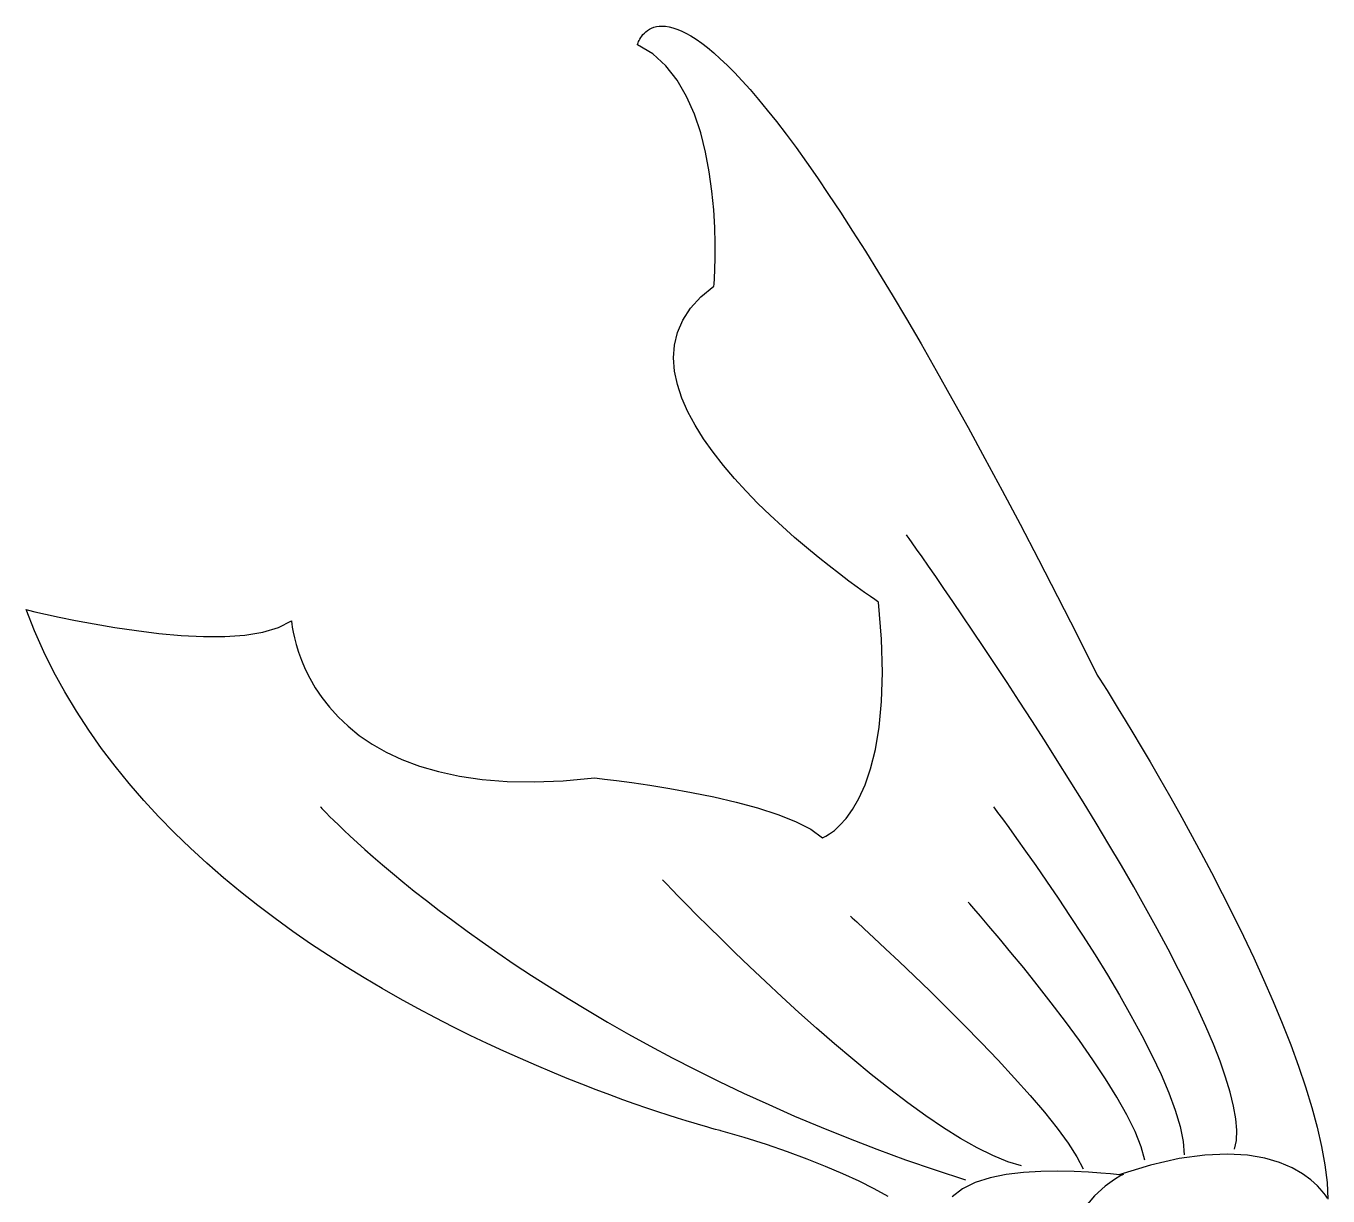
# Model space of a CAD drawing. Extents: x 40 to 170, y 25 to 272.
# Drawn here: x 99.5 to 113.5, y 157.85 to 170.43 of the extents above; entities that cross this region are included whole.
import ezdxf

# ---------------------------------------------------------------- set-up
doc = ezdxf.new("R2010")
doc.units = 0

msp = doc.modelspace()

# ---------------------------------------------------------------- linework, layer by layer
at = {"color": 250, "linetype": 'Continuous'}
for points in [[(108.771609, 157.849748), (108.620646, 157.930926), (108.458363, 158.011862), (108.28435, 158.092354), (108.098199, 158.172196), (107.899503, 158.251183), (107.687854, 158.329111), (107.462842, 158.405777), (107.22406, 158.480974), (106.9711, 158.5545), (106.964825, 158.556111), (106.946277, 158.560974), (106.915874, 158.569133), (106.874034, 158.580632), (106.821172, 158.595516), (106.757708, 158.613828), (106.684058, 158.635613), (106.600639, 158.660915), (106.507869, 158.689778), (106.406164, 158.722247), (106.295944, 158.758365), (106.177623, 158.798177), (106.051621, 158.841726), (105.918354, 158.889058), (105.778239, 158.940217), (105.631694, 158.995246), (105.479136, 159.054189), (105.320982, 159.117092), (105.157651, 159.183997), (104.989558, 159.25495), (104.817121, 159.329995), (104.640759, 159.409175), (104.460887, 159.492535), (104.277923, 159.580119), (104.092284, 159.671972), (103.904389, 159.768137), (103.714653, 159.868658), (103.523495, 159.973581), (103.331332, 160.082948), (103.138581, 160.196805), (102.945659, 160.315196), (102.752983, 160.438164), (102.560971, 160.565753), (102.370041, 160.698009), (102.180609, 160.834975), (101.993093, 160.976696), (101.80791, 161.123215), (101.625478, 161.274577), (101.446213, 161.430826), (101.270533, 161.592007), (101.098855, 161.758162), (100.931597, 161.929338), (100.769176, 162.105577), (100.612009, 162.286924), (100.460514, 162.473423), (100.315107, 162.665119), (100.176206, 162.862055), (100.044229, 163.064276), (99.919593, 163.271826), (99.802714, 163.484749), (99.694011, 163.70309), (99.593901, 163.926892), (99.5028, 164.1562), (99.527785, 164.149989), (99.599051, 164.132885), (99.711063, 164.107185), (99.858286, 164.075186), (100.035185, 164.039183), (100.236224, 164.001472), (100.45587, 163.96435), (100.688588, 163.930113), (100.928841, 163.901056), (101.171096, 163.879476), (101.409817, 163.86767), (101.63947, 163.867933), (101.85452, 163.882561), (102.049431, 163.913851), (102.21867, 163.964099), (102.3567, 164.0356), (102.357343, 164.02739), (102.359861, 164.003669), (102.365137, 163.965795), (102.374051, 163.915128), (102.387487, 163.85303), (102.406326, 163.78086), (102.431452, 163.699978), (102.463745, 163.611744), (102.504089, 163.517519), (102.553365, 163.418662), (102.612456, 163.316533), (102.682244, 163.212493), (102.763611, 163.107902), (102.85744, 163.00412), (102.964612, 162.902507), (103.086009, 162.804422), (103.222515, 162.711227), (103.375011, 162.624281), (103.54438, 162.544945), (103.731503, 162.474578), (103.937263, 162.41454), (104.162542, 162.366192), (104.408222, 162.330894), (104.675186, 162.310005), (104.964315, 162.304887), (105.276492, 162.316898), (105.6126, 162.3474), (105.641489, 162.344309), (105.723115, 162.334977), (105.84992, 162.319316), (106.014343, 162.297238), (106.208827, 162.268655), (106.425812, 162.23348), (106.657738, 162.191625), (106.897045, 162.143001), (107.136176, 162.087521), (107.367571, 162.025097), (107.58367, 161.95564), (107.776914, 161.879064), (107.939744, 161.79528), (108.0646, 161.7042), (108.074022, 161.70791), (108.100403, 161.720688), (108.140917, 161.745007), (108.192737, 161.783341), (108.253037, 161.838161), (108.318991, 161.911942), (108.38777, 162.007155), (108.45655, 162.126275), (108.522503, 162.271773), (108.582803, 162.446124), (108.634623, 162.651799), (108.675137, 162.891272), (108.701519, 163.167015), (108.710941, 163.481503), (108.700577, 163.837207), (108.6676, 164.2366), (108.65734, 164.243454), (108.627683, 164.263572), (108.580312, 164.296291), (108.516912, 164.340948), (108.439166, 164.396878), (108.348759, 164.463417), (108.247374, 164.539901), (108.136695, 164.625668), (108.018406, 164.720052), (107.89419, 164.82239), (107.765733, 164.932018), (107.634717, 165.048273), (107.502826, 165.17049), (107.371745, 165.298006), (107.243158, 165.430157), (107.118747, 165.566278), (107.000198, 165.705707), (106.889193, 165.847779), (106.787418, 165.99183), (106.696555, 166.137197), (106.618289, 166.283215), (106.554303, 166.429222), (106.506282, 166.574552), (106.475909, 166.718543), (106.464869, 166.86053), (106.474844, 166.99985), (106.50752, 167.135838), (106.564579, 167.267831), (106.647707, 167.395165), (106.758586, 167.517176), (106.8989, 167.6332), (106.9005, 167.654542), (106.904186, 167.715474), (106.90829, 167.811359), (106.911142, 167.937556), (106.911074, 168.089428), (106.906416, 168.262335), (106.895499, 168.451638), (106.876654, 168.652698), (106.848213, 168.860877), (106.808505, 169.071535), (106.755862, 169.280034), (106.688615, 169.481734), (106.605095, 169.671998), (106.503633, 169.846185), (106.382559, 169.999657), (106.240204, 170.127775), (106.0749, 170.2259), (106.075368, 170.227532), (106.076832, 170.23219), (106.079385, 170.239516), (106.083119, 170.249154), (106.088125, 170.260746), (106.094497, 170.273934), (106.102326, 170.288362), (106.111704, 170.303672), (106.122724, 170.319506), (106.135477, 170.335508), (106.150056, 170.351321), (106.166553, 170.366586), (106.185059, 170.380946), (106.205668, 170.394045), (106.22847, 170.405525), (106.253559, 170.415029), (106.281026, 170.422198), (106.310964, 170.426677), (106.343464, 170.428108), (106.378619, 170.426133), (106.41652, 170.420396), (106.45726, 170.410538), (106.500932, 170.396203), (106.547626, 170.377033), (106.597436, 170.352671), (106.650453, 170.32276), (106.70677, 170.286942), (106.766478, 170.24486), (106.82967, 170.196157), (106.896437, 170.140475), (106.966873, 170.077458), (107.041069, 170.006747), (107.119116, 169.927986), (107.201108, 169.840817), (107.287137, 169.744883), (107.377294, 169.639827), (107.471671, 169.525291), (107.570361, 169.400919), (107.673456, 169.266352), (107.781048, 169.121233), (107.893229, 168.965206), (108.010091, 168.797913), (108.131727, 168.618996), (108.258228, 168.428098), (108.389686, 168.224862), (108.526194, 168.008932), (108.667844, 167.779948), (108.814727, 167.537554), (108.966937, 167.281394), (109.124564, 167.011108), (109.287702, 166.726341), (109.456442, 166.426735), (109.630877, 166.111932), (109.811098, 165.781576), (109.997198, 165.435308), (110.189268, 165.072773), (110.387401, 164.693611), (110.59169, 164.297467), (110.802225, 163.883982), (111.0191, 163.4528), (111.026129, 163.441883), (111.04662, 163.40983), (111.079683, 163.357691), (111.124425, 163.286512), (111.179956, 163.197343), (111.245383, 163.091231), (111.319816, 162.969224), (111.402363, 162.832372), (111.492131, 162.681721), (111.588231, 162.518321), (111.68977, 162.34322), (111.795856, 162.157464), (111.905599, 161.962104), (112.018107, 161.758187), (112.132487, 161.546761), (112.24785, 161.328875), (112.363303, 161.105576), (112.477954, 160.877914), (112.590913, 160.646935), (112.701288, 160.413689), (112.808186, 160.179223), (112.910718, 159.944586), (113.00799, 159.710826), (113.099113, 159.478991), (113.183193, 159.250129), (113.25934, 159.025289), (113.326663, 158.805518), (113.384269, 158.591866), (113.431267, 158.38538), (113.466766, 158.187108), (113.489874, 157.998099), (113.4997, 157.8194)], [(112.4963, 158.3578), (112.515592, 158.451658), (112.519706, 158.560766), (112.509407, 158.684208), (112.485456, 158.82107), (112.448617, 158.970434), (112.399653, 159.131385), (112.339327, 159.303009), (112.268402, 159.484388), (112.187642, 159.674608), (112.097809, 159.872752), (111.999667, 160.077904), (111.893979, 160.289151), (111.781507, 160.505574), (111.663015, 160.726259), (111.539266, 160.95029), (111.411023, 161.176752), (111.27905, 161.404728), (111.144108, 161.633303), (111.006962, 161.861562), (110.868375, 162.088588), (110.729109, 162.313465), (110.589928, 162.535279), (110.451595, 162.753113), (110.314873, 162.966052), (110.180525, 163.17318), (110.049314, 163.373581), (109.922003, 163.56634), (109.799355, 163.750541), (109.682134, 163.925267), (109.571103, 164.089605), (109.467024, 164.242637), (109.370662, 164.383448), (109.282778, 164.511123), (109.204136, 164.624745), (109.135499, 164.723399), (109.07763, 164.80617), (109.031293, 164.872141), (108.99725, 164.920396), (108.976265, 164.950021), (108.9691, 164.9601)], [(102.6682, 162.0358), (102.672148, 162.031542), (102.683989, 162.018961), (102.703721, 161.998348), (102.731341, 161.969993), (102.766848, 161.934187), (102.810238, 161.89122), (102.86151, 161.841383), (102.920661, 161.784966), (102.987688, 161.722261), (103.062588, 161.653556), (103.145361, 161.579144), (103.236002, 161.499314), (103.33451, 161.414357), (103.440881, 161.324563), (103.555115, 161.230223), (103.677208, 161.131628), (103.807158, 161.029068), (103.944962, 160.922833), (104.090617, 160.813215), (104.244123, 160.700503), (104.405475, 160.584987), (104.574672, 160.46696), (104.751711, 160.346711), (104.93659, 160.22453), (105.129305, 160.100708), (105.329856, 159.975537), (105.538239, 159.849305), (105.754452, 159.722304), (105.978492, 159.594824), (106.210357, 159.467156), (106.450045, 159.33959), (106.697553, 159.212417), (106.952879, 159.085927), (107.21602, 158.960411), (107.486973, 158.836159), (107.765737, 158.713462), (108.052309, 158.59261), (108.346686, 158.473894), (108.648866, 158.357605), (108.958847, 158.244032), (109.276626, 158.133467), (109.6022, 158.0262)], [(109.9036, 162.0358), (109.914889, 162.020775), (109.947409, 161.977147), (109.999138, 161.907086), (110.068053, 161.812764), (110.152133, 161.696349), (110.249355, 161.560014), (110.357699, 161.405928), (110.475141, 161.236262), (110.59966, 161.053187), (110.729234, 160.858872), (110.861841, 160.655489), (110.995459, 160.445208), (111.128066, 160.230199), (111.25764, 160.012633), (111.382159, 159.79468), (111.499601, 159.578511), (111.607945, 159.366297), (111.705167, 159.160207), (111.789247, 158.962413), (111.858162, 158.775085), (111.909891, 158.600393), (111.942411, 158.440508), (111.9537, 158.2976)], [(110.2051, 158.177), (110.056558, 158.22245), (109.897075, 158.288051), (109.72802, 158.372014), (109.550761, 158.472547), (109.366669, 158.587859), (109.17711, 158.71616), (108.983455, 158.855659), (108.787073, 159.004565), (108.589331, 159.161088), (108.391599, 159.323436), (108.195245, 159.489818), (108.001639, 159.658445), (107.81215, 159.827525), (107.628146, 159.995267), (107.450996, 160.159881), (107.282068, 160.319576), (107.122733, 160.472561), (106.974358, 160.617045), (106.838312, 160.751238), (106.715965, 160.873349), (106.608685, 160.981586), (106.51784, 161.07416), (106.444801, 161.149279), (106.390935, 161.205152), (106.357612, 161.23999), (106.3462, 161.252)], [(111.5316, 158.2373), (111.492262, 158.383026), (111.426776, 158.546774), (111.338585, 158.725349), (111.231132, 158.915556), (111.10786, 159.114201), (110.972211, 159.318089), (110.827629, 159.524025), (110.677557, 159.728814), (110.525438, 159.929263), (110.374713, 160.122174), (110.228827, 160.304356), (110.091222, 160.472611), (109.965341, 160.623746), (109.854628, 160.754566), (109.762524, 160.861876), (109.692472, 160.942482), (109.647917, 160.993188), (109.6323, 161.0108)], [(108.3661, 160.8601), (108.383554, 160.844277), (108.433576, 160.798653), (108.512661, 160.725998), (108.617299, 160.62908), (108.743984, 160.51067), (108.889208, 160.373535), (109.049464, 160.220445), (109.221244, 160.054168), (109.401041, 159.877475), (109.585348, 159.693134), (109.770656, 159.503914), (109.953459, 159.312584), (110.130249, 159.121913), (110.297519, 158.934671), (110.45176, 158.753626), (110.589467, 158.581547), (110.707131, 158.421204), (110.801244, 158.275365), (110.8683, 158.1468)], [(113.493424, 157.830516), (113.473534, 157.86102), (113.438438, 157.906646), (113.386544, 157.963131), (113.316259, 158.026207), (113.225991, 158.091611), (113.114148, 158.155077), (112.979136, 158.212339), (112.819365, 158.259133), (112.633241, 158.291193), (112.419172, 158.304253), (112.175566, 158.29405), (111.90083, 158.256316), (111.593372, 158.186788), (111.2516, 158.0812), (111.22799, 158.084107), (111.161499, 158.091393), (111.05863, 158.100905), (110.925889, 158.110489), (110.769782, 158.117993), (110.596813, 158.121262), (110.413488, 158.118145), (110.226312, 158.106487), (110.041791, 158.084137), (109.866429, 158.048939), (109.706732, 157.998742), (109.569205, 157.931392), (109.460353, 157.844736)], [(113.493424, 157.830516), (113.473534, 157.86102), (113.438438, 157.906646), (113.386544, 157.963131), (113.316259, 158.026207), (113.225991, 158.091611), (113.114148, 158.155077), (112.979136, 158.212339), (112.819365, 158.259133), (112.633241, 158.291193), (112.419172, 158.304253), (112.175566, 158.29405), (111.90083, 158.256316), (111.593372, 158.186788), (111.2516, 158.0812), (111.22799, 158.084107), (111.161499, 158.091393), (111.05863, 158.100905), (110.925889, 158.110489), (110.769782, 158.117993), (110.596813, 158.121262), (110.413488, 158.118145), (110.226312, 158.106487), (110.041791, 158.084137), (109.866429, 158.048939), (109.706732, 157.998742), (109.569205, 157.931392), (109.460353, 157.844736)], [(111.3005, 158.0865), (111.273865, 158.072855), (111.203557, 158.030927), (111.103967, 157.959226), (110.989488, 157.85626), (110.874512, 157.72054), (110.773433, 157.550574), (110.700643, 157.344873), (110.670535, 157.101945), (110.6975, 156.8203)]]:
    msp.add_lwpolyline(points, dxfattribs=at)

doc.saveas('drawing.dxf')
